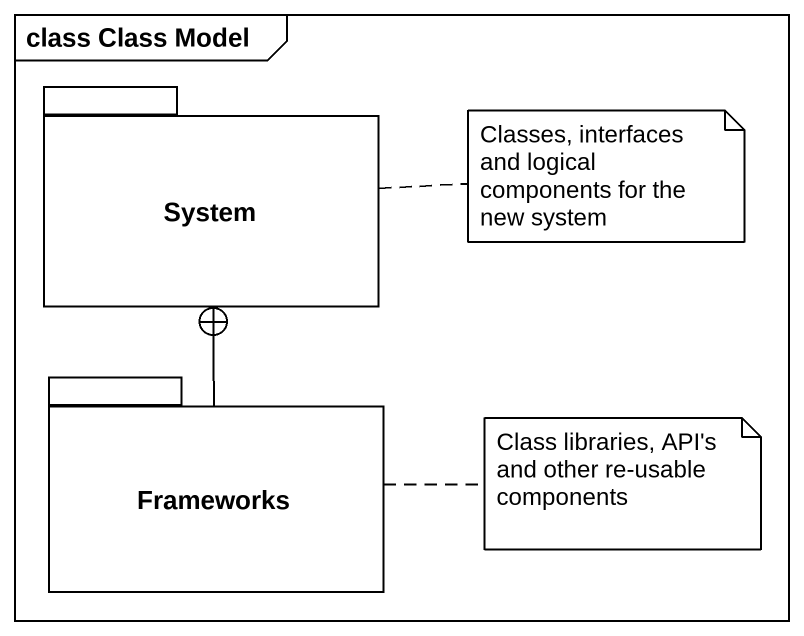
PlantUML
@startuml
mainframe class Class Model
package System {
}
package Frameworks {
}
Frameworks -up-+ System
note right of System : Classes, interfaces and logical components for the new system
note right of Frameworks : Class libraries, API's and other re-usable components
@enduml
